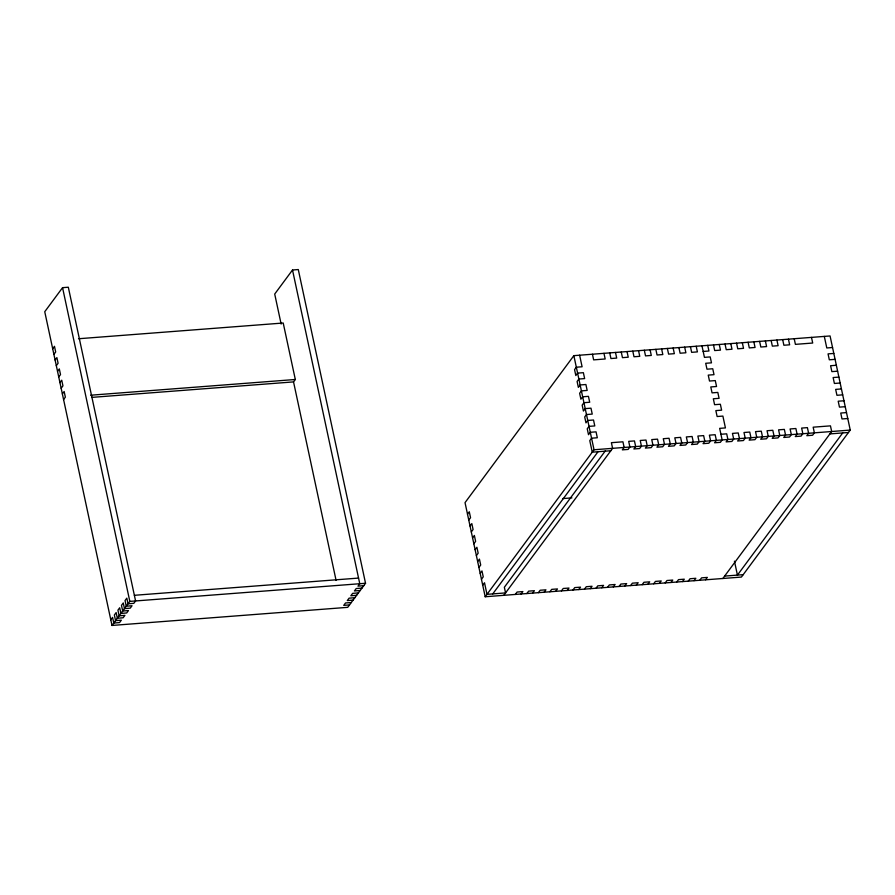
<?xml version="1.0" encoding="UTF-8"?>
<svg xmlns="http://www.w3.org/2000/svg" width="895" height="895" viewBox="0 0 895 895"><rect width="100%" height="100%" fill="white"/><g stroke="black" fill="none" stroke-linecap="round" stroke-linejoin="round"><path stroke-width="1.34" d="M110.801 619.799L112.58 617.393L113.788 623.043L119.55 622.596L121.328 620.19L115.567 620.638L114.359 614.988L116.137 612.583L117.346 618.232L123.118 617.785L124.897 615.38L119.136 615.827L117.916 610.177L119.706 607.772L120.914 613.422L126.676 612.974L128.455 610.569L122.693 611.016L121.485 605.367L123.264 602.962L124.472 608.611L130.234 608.164L132.024 605.758L126.251 606.206L125.043 600.556L126.821 598.151L128.03 603.801L133.802 603.353L135.581 600.948L68.322 287.228L62.56 287.664L44.75 311.717L112.009 625.448L347.73 607.336L365.54 583.283L298.281 269.552L292.508 269.999L274.709 294.052L281.142 324.057M52.682 348.737L54.472 346.331L55.68 351.981L53.901 354.386M55.11 360.036L56.888 357.631L58.097 363.269L56.318 365.675M57.526 371.324L59.305 368.919L60.524 374.569L58.734 376.974M59.954 382.624L61.733 380.218L62.941 385.857L61.162 388.262M62.37 393.912L64.149 391.507L65.357 397.156L63.579 399.562M112.009 625.448L129.82 601.395L62.56 287.664M336.084 580.374L293.538 381.897L295.316 379.491L283.212 323.017L78.514 338.746M573.852 355.651L465.031 502.632L485.202 596.752L741.418 577.062L850.25 430.081L830.068 335.961L573.852 355.651L594.034 449.76L485.202 596.752M467.503 514.189L469.282 511.783L470.557 517.702L468.779 520.107M470.043 526.025L471.822 523.62L473.097 529.538L471.307 531.943M472.582 537.861L474.361 535.456L475.625 541.363L473.847 543.768M475.122 549.687L476.901 547.281L478.165 553.199L476.386 555.605M477.65 561.523L479.429 559.118L480.704 565.036L478.926 567.441M480.19 573.348L481.969 570.943L483.244 576.861L481.454 579.266M482.729 585.185L484.508 582.779L486.981 594.347L505.563 592.915L504.355 587.265L605.467 450.688M492.753 593.9L598.017 451.729M503.784 595.32L612.605 448.339L611.397 442.689L622.931 441.806L624.139 447.455L622.361 449.861L628.122 449.413L629.901 447.008L628.693 441.358L634.454 440.922L635.674 446.571L633.884 448.977L639.656 448.529L641.435 446.124L640.227 440.474L645.989 440.038L647.197 445.676L645.418 448.082L651.18 447.645L652.958 445.24L651.75 439.59L657.512 439.143L658.731 444.793L656.952 447.198L662.714 446.762L664.493 444.356L663.284 438.707L669.046 438.259L670.254 443.909L668.475 446.314L674.237 445.867L676.027 443.461L674.808 437.823L680.58 437.375L681.789 443.025L680.01 445.43L685.771 444.983L687.55 442.577L686.342 436.928L692.103 436.491L693.312 442.141L691.533 444.546L697.306 444.099L699.084 441.694L697.876 436.044L703.638 435.608L704.846 441.246L703.067 443.651L708.829 443.215L710.608 440.81L709.399 435.16L715.161 434.713L716.38 440.362L714.59 442.768L720.363 442.331L722.142 439.926L719.658 428.358L725.431 427.922L722.891 416.085L717.13 416.522L715.855 410.615L721.627 410.167L720.352 404.249L714.59 404.697L713.326 398.778L719.088 398.331L717.812 392.424L712.051 392.86L710.787 386.942L716.548 386.506L715.284 380.588L709.511 381.035L708.247 375.117L714.009 374.669L712.744 368.751L706.983 369.199L705.707 363.281L711.48 362.844L710.205 356.926L704.443 357.362L701.96 345.806M515.307 594.437L517.086 592.031L522.859 591.584L521.08 593.989M526.842 593.553L528.621 591.147L534.382 590.7L532.603 593.105M538.365 592.658L540.155 590.252L545.916 589.816L544.138 592.221M549.899 591.774L551.678 589.369L557.451 588.932L555.661 591.338M561.433 590.89L563.212 588.485L568.974 588.049L567.195 590.443M572.957 590.006L574.735 587.601L580.508 587.154L578.729 589.559M584.491 589.123L586.27 586.717L592.031 586.27L590.252 588.675M596.014 588.239L597.804 585.833L603.566 585.386L601.787 587.791M607.548 587.344L609.327 584.938L615.1 584.502L613.31 586.907M619.083 586.46L620.861 584.055L626.623 583.618L624.844 586.024M630.606 585.576L632.385 583.171L638.157 582.723L636.379 585.129M642.14 584.692L643.919 582.287L649.68 581.84L647.902 584.245M653.663 583.808L655.453 581.403L661.215 580.956L659.436 583.361M665.198 582.913L666.976 580.508L672.738 580.072L670.959 582.477M676.732 582.03L678.511 579.624L684.272 579.188L682.493 581.593M688.255 581.146L690.034 578.741L695.807 578.293L694.017 580.698M699.789 580.262L701.568 577.857L707.33 577.409L705.551 579.815M722.847 578.494L831.679 431.502L830.459 425.863L813.163 427.183L814.383 432.833L812.604 435.238L806.831 435.686L808.61 433.281L807.402 427.631L801.64 428.078L802.849 433.717L801.07 436.122L795.308 436.57L797.087 434.164L795.879 428.515L790.106 428.962L791.325 434.612L789.535 437.017L783.774 437.454L785.553 435.048L784.344 429.399L778.583 429.846L779.791 435.496L778.012 437.901L772.24 438.337L774.03 435.932L772.81 430.294L767.049 430.73L768.257 436.38L766.478 438.785L760.716 439.232L762.495 436.827L761.287 431.177L755.525 431.614L756.734 437.263L754.955 439.669L749.182 440.116L750.961 437.711L749.753 432.061L743.991 432.509L745.199 438.147L743.421 440.553L737.659 441L739.438 438.595L738.23 432.945L732.457 433.393L733.676 439.031L731.886 441.436L726.125 441.884L727.903 439.479L726.695 433.829L720.934 434.276M842.71 432.923L737.435 575.105L734.448 561.165M90.619 395.21L295.316 379.491M91.626 397.402L293.538 381.897M703.179 351.455L708.941 351.008L707.732 345.358M832.551 347.528L826.79 347.965L824.306 336.408M833.816 353.435L828.054 353.883L829.318 359.801L835.091 359.354M836.355 365.272L830.594 365.719L831.858 371.626L837.619 371.19M838.895 377.108L833.133 377.545L834.397 383.463L840.159 383.015M841.434 388.933L835.661 389.381L836.937 395.299L842.698 394.852M843.963 400.77L838.201 401.206L839.465 407.124L845.238 406.688M846.502 412.595L840.741 413.042L842.005 418.961L847.766 418.513M594.034 449.76L850.25 430.081M610.826 450.744L592.255 452.165L589.771 440.608L591.55 438.203L597.323 437.756L596.048 431.849L590.286 432.285L588.507 434.69L587.232 428.772L589.022 426.367L594.783 425.93L593.519 420.012L587.746 420.449L585.968 422.854L584.703 416.947L586.482 414.542L592.244 414.094L590.98 408.176L585.218 408.623L583.428 411.029L582.164 405.111L583.943 402.705L589.704 402.258L588.44 396.351L582.679 396.787L580.9 399.192L579.624 393.274L581.403 390.869L587.176 390.433L585.901 384.514L580.139 384.962L578.36 387.367L577.096 381.449L578.875 379.044L584.636 378.596L583.372 372.678L577.599 373.125L575.821 375.531L574.556 369.613L576.335 367.207L582.097 366.771L579.624 355.203M829.889 433.907L848.471 432.486M562.686 498.593L571.916 497.888M134.373 595.298L358.559 578.081M129.82 601.395L365.54 583.283M363.75 585.688L357.989 586.135L359.768 583.73L292.508 269.999M361.972 588.093L356.21 588.541L354.431 590.946L360.193 590.499M358.414 592.904L352.652 593.351L350.862 595.757L356.635 595.309M354.845 597.715L349.084 598.162L347.305 600.567L353.066 600.12M351.287 602.525L345.526 602.962L343.747 605.367L349.509 604.93M724.626 576.089L743.208 574.657M811.496 337.393L812.705 343.031L795.409 344.362L794.201 338.713M788.439 339.16L789.647 344.81L783.886 345.246L782.678 339.608M776.905 340.044L778.113 345.694L772.351 346.141L771.143 340.492M765.382 340.928L766.59 346.578L760.828 347.025L759.609 341.375M753.847 341.823L755.056 347.461L749.294 347.909L748.086 342.259M742.313 342.707L743.532 348.345L737.76 348.793L736.551 343.143M730.79 343.59L731.998 349.24L726.237 349.676L725.028 344.027M719.256 344.474L720.475 350.124L714.702 350.56L713.494 344.922M696.198 346.242L697.406 351.892L691.645 352.339L690.437 346.689M684.675 347.137L685.883 352.775L680.11 353.223L678.902 347.573M673.141 348.021L674.349 353.67L668.587 354.107L667.379 348.457M661.606 348.905L662.826 354.554L657.053 354.991L655.845 349.352M650.083 349.788L651.291 355.438L645.53 355.886L644.31 350.236M638.549 350.672L639.757 356.322L633.996 356.769L632.787 351.12M627.026 351.567L628.234 357.206L622.461 357.653L621.253 352.003M615.491 352.451L616.7 358.089L610.938 358.537L609.73 352.887M603.957 353.335L605.177 358.984L593.642 359.868L592.434 354.219"/></g></svg>
